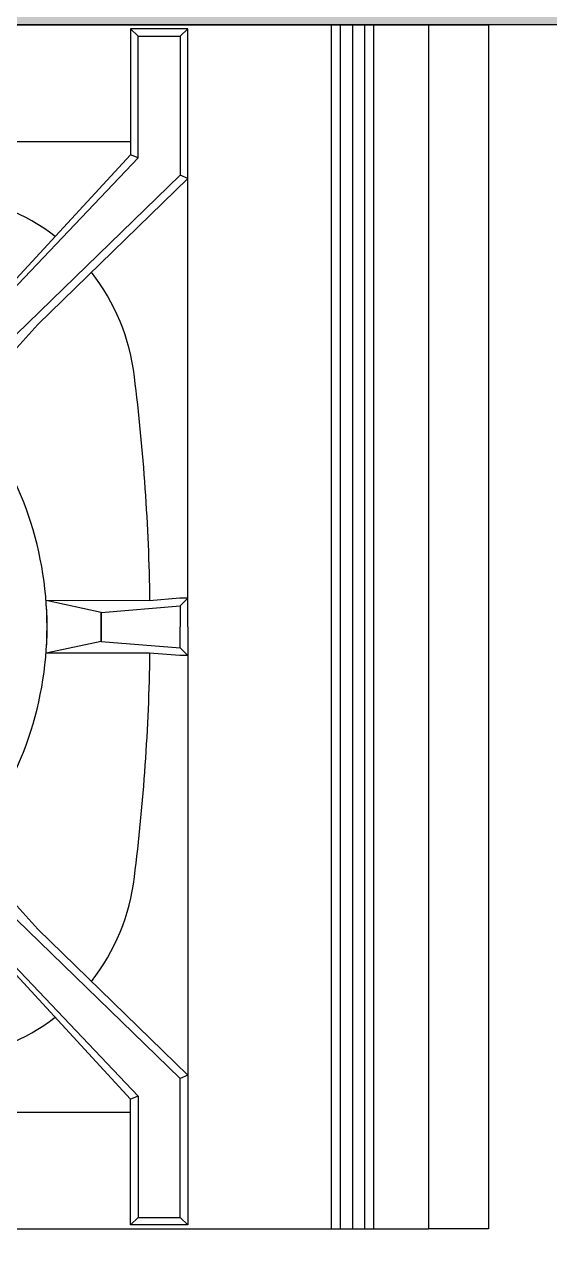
# Model space of a CAD drawing. Header units: metres. Extents: x 95 to 486, y 2972 to 3465.
# Drawn here: x 172.4818 to 172.6564, y 3246.348 to 3246.7538 of the extents above; entities that cross this region are included whole.
import ezdxf

# ---------------------------------------------------------------- set-up
doc = ezdxf.new("R2010")
doc.units = ezdxf.units.M
doc.linetypes.add('ACAD_ISO03W100', pattern=[30, 12, -18])
for name, color, linetype in [('0_HOJA-CARATULA', 7, 'Continuous'), ('0_MUROS', 7, 'Continuous'), ('E_INOXIGAS', 1, 'Continuous'), ('INOXI', 1, 'Continuous'), ('XX', 2, 'Continuous')]:
    doc.layers.add(name, color=color, linetype=linetype)

# ---------------------------------------------------------------- blocks, each defined once
blk = doc.blocks.new('A$C607D168B')
at = {"layer": 'INOXI', "color": 8}
for p, q in [((-0.004819999999995161, -0.2937499999999318), (-0.008761105527469226, -0.2754143246812646)), ((-0.008695120739275808, -0.3097477708525957), (-0.008761105527469226, -0.2754143246812646)), ((0.004819999999995161, -0.2937499999999318), (0.008761105527469226, -0.2754143246812646)), ((0.008695120739275808, -0.3097477708525957), (0.008761105527469226, -0.2754143246812646)), ((-0.1962499999999636, -0.30600000000004), (-0.1987500000000182, -0.3034999999999854)), ((-0.1558994949366479, -0.30600000000004), (-0.1568972826512436, -0.3034999999999854)), ((0.1558994949366479, -0.30600000000004), (0.1568972826512436, -0.3034999999999854)), ((0.1962499999999636, -0.30600000000004), (0.1987500000000182, -0.3034999999999854)), ((-0.009500000000002728, -0.3199010642795201), (-0.008695120739275808, -0.3097477708525957)), ((0.009500000000002728, -0.3199010642795201), (0.008695120739275808, -0.3097477708525957)), ((-0.1962499999999636, -0.3199999999999363), (-0.1987500000000182, -0.3224999999999909)), ((-0.1490280567700211, -0.3224999999999909), (-0.1501005050633921, -0.3199999999999363)), ((-0.009500000000002728, -0.3224999999999909), (-0.009500000000002728, -0.3199010642795201)), ((0.009500000000002728, -0.3224999999999909), (0.009500000000002728, -0.3199010642795201)), ((0.1490280567700211, -0.3224999999999909), (0.1501005050633921, -0.3199999999999363)), ((0.1962499999999636, -0.3199999999999363), (0.1987500000000182, -0.3224999999999909)), ((0, -0.3224999999999909), (-0.1612499999999955, -0.3224999999999909)), ((0, -0.3224999999999909), (-0.009500000000002728, -0.3224999999999909)), ((0, -0.3224999999999909), (0.009500000000002728, -0.3224999999999909)), ((0, -0.3224999999999909), (0.1612499999999955, -0.3224999999999909))]:
    blk.add_line(p, q, dxfattribs=at)
at = {"layer": 'INOXI', "color": 9}
for p in [(-0.004819999999995161, -0.2937499999999318), (0.004819999999995161, -0.2937499999999318)]:
    blk.add_line(p, (0, -0.2937499999999318), dxfattribs=at)
at = {"layer": 'INOXI', "color": 8, "linetype": 'ACAD_ISO03W100'}
for p, q in [((-0.009500000000002728, -0.3224999999999909), (-0.007000000000061846, -0.3199999999999363)), ((0.009500000000002728, -0.3224999999999909), (0.006999999999948159, -0.3199999999999363))]:
    blk.add_line(p, q, dxfattribs=at)
at = {"layer": 'INOXI', "color": 8}
for points in [[(-0.1612500000001091, -0.1707499999999982), (-0.1612500000001091, -0.3034999999999854)], [(0.1612499999998818, -0.1707499999999982), (0.1612499999998818, -0.3034999999999854)], [(-0.03412607917778132, -0.1893638319214688), (-0.02811342788231741, -0.1953764832169327), (-0.07390626775566034, -0.2487034938492343), (-0.1004380503876519, -0.2726600445846543), (-0.1490280567701348, -0.3224999999999909), (-0.1987500000001319, -0.3224999999999909), (-0.1987500000001319, -0.3034999999999854), (-0.1568972826513573, -0.3034999999999854), (-0.1114717286906171, -0.2616195855463275), (-0.08749538290487635, -0.2351066718066477), (-0.03412607917778132, -0.1893638319214688)], [(0.03412607917755395, -0.1893638319214688), (0.02811342788209004, -0.1953764832169327), (0.07390626775554665, -0.2487034938492343), (0.1004380503874245, -0.2726600445846543), (0.1490280567699074, -0.3224999999999909), (0.1987499999999045, -0.3224999999999909), (0.1987499999999045, -0.3034999999999854), (0.1568972826511299, -0.3034999999999854), (0.1114717286905034, -0.2616195855463275), (0.08749538290464898, -0.2351066718066477), (0.03412607917755395, -0.1893638319214688)], [(-0.007000000000061846, -0.32000000000005), (-1.13686837721616e-13, -0.32000000000005)], [(0.006999999999948159, -0.32000000000005), (-1.13686837721616e-13, -0.32000000000005)]]:
    blk.add_lwpolyline(points, dxfattribs=at)
at = {"layer": 'INOXI', "color": 9}
for points in [[(-0.1962500000000773, -0.32000000000005), (-0.1501005050635058, -0.32000000000005), (-0.02924854033187785, -0.1954482878001045), (-0.03418906781473652, -0.1903536546568603), (-0.1558994949366479, -0.30600000000004), (-0.1962500000000773, -0.30600000000004), (-0.1962500000000773, -0.32000000000005), (-0.1962500000000773, -0.32000000000005)], [(0.1962499999999636, -0.32000000000005), (0.1501005050632784, -0.32000000000005), (0.02924854033176416, -0.1954482878001045), (0.03418906781462283, -0.1903536546568603), (0.1558994949365342, -0.30600000000004), (0.1962499999999636, -0.30600000000004), (0.1962499999999636, -0.32000000000005), (0.1962499999999636, -0.32000000000005)], [(-1.13686837721616e-13, -0.2937500000000455), (-0.004820000000108848, -0.2937500000000455), (-0.007000000000061846, -0.32000000000005), (-1.13686837721616e-13, -0.32000000000005)], [(-1.13686837721616e-13, -0.2937500000000455), (-0.004820000000108848, -0.2937500000000455), (-0.007000000000061846, -0.32000000000005), (-0.007000000000061846, -0.32000000000005)], [(-1.13686837721616e-13, -0.2937500000000455), (0.004819999999881475, -0.2937500000000455), (0.006999999999948159, -0.32000000000005), (-1.13686837721616e-13, -0.32000000000005)], [(-1.13686837721616e-13, -0.2937500000000455), (0.004819999999881475, -0.2937500000000455), (0.006999999999948159, -0.32000000000005), (0.006999999999948159, -0.32000000000005)]]:
    blk.add_lwpolyline(points, dxfattribs=at)
at = {"layer": 'INOXI', "color": 8}
for centre, radius, start, end in [((-0.07524218602145538, -0.2364874011416305), 0.06875000000000002, 186.5772487141541, 217.6009499427173), ((0.0752421860213417, -0.2364874011416305), 0.06875000000000002, 322.3990500572828, 353.4227512858459), ((0, -0.1612499999999955), 0.1145, 229.7991073469501, 270), ((0, -0.1612499999999955), 0.1145, 270, 310.2008926530499), ((0, -0.1834901280413987), 0.09234075426353465, 264.5557023357863, 270), ((0, -0.1834901280413987), 0.09234075426353465, 270, 275.4442976642137), ((-0.07523740114163502, -0.2364921860213371), 0.06875, 231.7418147946152, 263.4227512858394), ((0.07523740114163502, -0.2364921860213371), 0.06875, 276.5772487141605, 308.2581852053846), ((1.643932500883238e-05, 0.3557500000000573), 0.6657500000000001, 262.8270596127524, 269.2489136179951), ((-1.643932500883238e-05, 0.3557500000000573), 0.6657500000000001, 270.7510863820049, 277.1729403872475)]:
    blk.add_arc(centre, radius, start, end, dxfattribs=at)
blk = doc.blocks.new('A-800-2H')
at = {"color": 81}
for p, q in [((9.059419880941277e-14, 0), (9.059419880941277e-14, -0.7799999999997456)), ((0.4000000000000909, 0), (0.4000000000000909, -0.7799999999997456)), ((0.4000000000000909, -0.7799999999997456), (9.059419880941277e-14, -0.7799999999997456))]:
    blk.add_line(p, q, dxfattribs=at)
at = {"color": 8}
for p, q in [((0.4000000000000909, -0.7476586728707846), (9.059419880941277e-14, -0.7476586728707846)), ((0.4000000000000909, -0.750658672870941), (9.059419880941277e-14, -0.750658672870941)), ((0.4000000000000909, -0.7547540621826558), (9.059419880941277e-14, -0.7547540621826558)), ((0.4000000000000909, -0.7587540621825613), (9.059419880941277e-14, -0.7587540621825613)), ((0.4000000000000909, -0.7617540621827177), (9.059419880941277e-14, -0.7617540621827177))]:
    blk.add_line(p, q, dxfattribs=at)
at = {"color": 9}
blk.add_lwpolyline([(0.4000000000000909, -0.7799999999997456), (0.4000000000000909, -0.8), (9.059419880941277e-14, -0.8), (9.059419880941277e-14, -0.7799999999997456)], dxfattribs=at)
at = {"layer": 'XX', "color": 81, "ltscale": 0.5}
blk.add_blockref('A$C607D168B', (0.2000000000000908, -0.3774999999995527), dxfattribs=at)

msp = doc.modelspace()

# ---------------------------------------------------------------- hatches: boundary and pattern name
at = {"layer": '0_MUROS'}
h = msp.add_hatch(color=256, dxfattribs=at)
h.paths.add_polyline_path([(181.3361088607143, 3246.903620694815), (171.8361088607143, 3246.903620694815), (171.8361088607143, 3246.753620694814), (181.1861088607144, 3246.753620694814), (181.1861088607144, 3244.053622823433), (181.3361088607143, 3244.053622823433)])
h.paths.add_polyline_path([(181.3361088607143, 3243.153622823434), (181.3361088607143, 3243.253622823433), (181.1861088607143, 3243.253622823433), (181.1861088607143, 3243.153622823434), (171.8361088607143, 3243.153622823434), (171.8361088607143, 3243.003622823433), (177.1861088607144, 3243.003622823433), (177.1861088607144, 3242.303622823434), (177.2861088607144, 3242.303622823434), (177.2861088607144, 3243.003622823433), (181.1861088607144, 3243.003622823433), (181.1861088607143, 3242.103622823433), (181.3361088607143, 3242.103622823433)])

# ---------------------------------------------------------------- linework, layer by layer
at = {"layer": '0_HOJA-CARATULA'}
msp.add_circle((196.2281139537866, 3222.458912030291), 101.1095342882189, dxfattribs=at)
at = {"layer": '0_MUROS'}
msp.add_line((181.1861088607144, 3246.753620694814), (171.8361088607143, 3246.753620694814), dxfattribs=at)

# ---------------------------------------------------------------- block references
at = {"layer": 'E_INOXIGAS', "rotation": 90}
msp.add_blockref('A-800-2H', (171.8361088607143, 3246.353620694815), dxfattribs=at)

doc.saveas('drawing.dxf')
